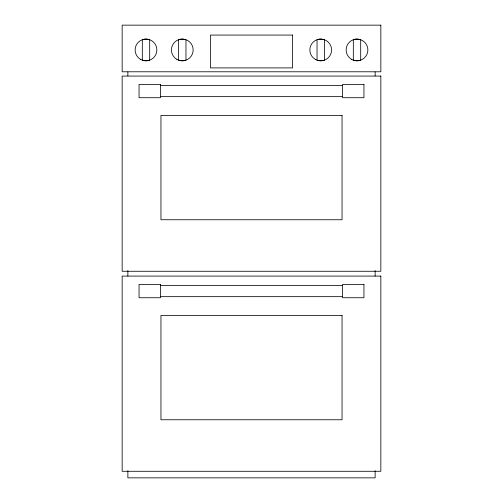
<?xml version="1.0" encoding="UTF-8"?>
<svg xmlns="http://www.w3.org/2000/svg" width="503" height="503" viewBox="0 0 503 503"><rect width="100%" height="100%" fill="white"/><g stroke="black" fill="none" stroke-linecap="round" stroke-linejoin="round"><path stroke-width="0.75" d="M160.419 85.523L342.581 85.523M160.419 96.645L342.581 96.645M160.419 285.541L342.581 285.541M160.419 296.663L342.581 296.663M375.137 71.954L375.137 75.878M375.137 270.583L375.137 276.078M375.137 470.783L375.137 477.85L127.863 477.85L127.863 470.783M127.863 71.954L127.863 75.878M127.863 270.583L127.863 276.078M143.512 39.36L142.311 39.712L142.311 60.165L145.989 60.806L148.473 60.523L149.674 60.165L149.674 39.712L145.989 39.071L143.512 39.36M179.804 39.36L178.603 39.712L178.603 60.165L182.287 60.806L184.764 60.523L185.965 60.165L185.965 39.712L182.287 39.071L179.804 39.36M318.236 39.36L317.035 39.712L317.035 60.165L320.713 60.806L323.196 60.523L324.397 60.165L324.397 39.712L320.713 39.071L318.236 39.36M354.527 39.36L353.326 39.712L353.326 60.165L357.011 60.806L359.488 60.523L360.689 60.165L360.689 39.712L357.011 39.071L354.527 39.36M380.84 25.15L122.16 25.15L122.16 71.784L380.84 71.784L380.84 25.15M292.57 35.072L210.43 35.072L210.43 67.905L292.57 67.905L292.57 35.072M380.84 76.072L122.16 76.072L122.16 271.268L380.84 271.268L380.84 76.072M160.419 84.447L139.054 84.447L139.054 97.714L160.419 97.714L160.419 84.447M363.946 84.447L342.581 84.447L342.581 97.714L363.946 97.714L363.946 84.447M342.046 115.413L160.954 115.413L160.954 219.748L342.046 219.748L342.046 115.413M380.84 276.09L122.16 276.09L122.16 471.286L380.84 471.286L380.84 276.09M160.419 284.465L139.054 284.465L139.054 297.738L160.419 297.738L160.419 284.465M363.946 284.465L342.581 284.465L342.581 297.738L363.946 297.738L363.946 284.465M342.046 315.431L160.954 315.431L160.954 419.766L342.046 419.766L342.046 315.431M351.572 59.354A10.871 10.871 0 0 0 367.875 49.942A10.871 10.871 0 0 0 351.572 40.529A10.871 10.871 0 0 0 351.572 59.354M315.28 59.354A10.871 10.871 0 0 0 331.584 49.942A10.871 10.871 0 0 0 315.28 40.529A10.871 10.871 0 0 0 315.28 59.354M176.849 59.354A10.871 10.871 0 0 0 193.152 49.942A10.871 10.871 0 0 0 176.849 40.529A10.871 10.871 0 0 0 176.849 59.354M140.557 59.354A10.871 10.871 0 0 0 156.861 49.942A10.871 10.871 0 0 0 140.557 40.529A10.871 10.871 0 0 0 140.557 59.354"/></g></svg>
